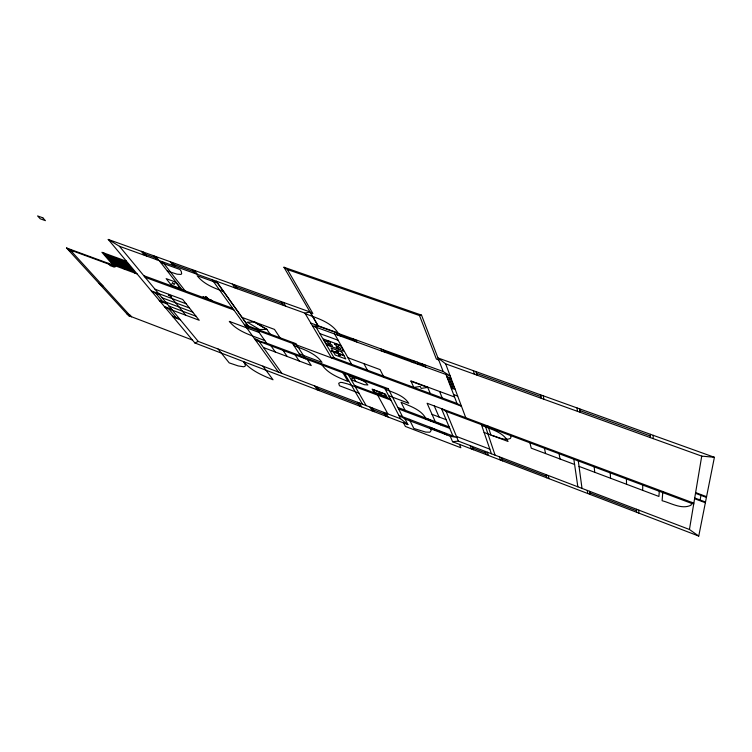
<?xml version="1.0" encoding="UTF-8"?>
<svg xmlns="http://www.w3.org/2000/svg" width="752" height="752" viewBox="0 0 752 752"><rect width="100%" height="100%" fill="white"/><g stroke="black" fill="none" stroke-linecap="round" stroke-linejoin="round"><path stroke-width="1.13" d="M636.53 512.225L636.559 509.264M638.824 513.099L638.871 510.147M642.65 490.332L642.781 485.106M650.283 437.579L650.414 434.308M653.103 438.595L653.262 435.333M659.288 491.291L658.921 496.452L579.04 466.39M662.832 491.526L662.108 500.71C671.169 503.107 681.838 509.79 691.013 505.194L691.943 502.421M698.74 536.063L689.443 529.483L701.729 456.116L445.663 363.846L437.955 357.952L714.4 457.301L698.74 536.063L452.582 441.725L450.251 436.245L405.027 418.977L398.804 415.301L456.831 437.438L450.251 436.245M700.103 499.995L700.949 495.38M207.364 297.689L208.257 299.305M125.189 268.389L124.832 269.216L122.106 267.251M171.324 285.149L172.584 282.564L174.154 284.547L175.545 282.066L166.154 278.635L171.324 285.149L180.63 288.571L175.545 282.066M207.373 297.679C205.54 296.373 204.196 295.32 207.533 299.033M380.7 393.766C376.602 392.911 381.273 392.196 381.593 395.383L379.939 394.762L379.111 393.221L380.775 393.851M108.25 239.446L119.436 246.28L304.908 313.123L310.05 311.977L108.25 239.446L194.89 342.968L198.227 341.417L400.619 418.798L407.885 424.598L405.027 418.977M287.386 269.526L312.851 313.499L310.379 312.606L318.34 326.199L283.946 267.233L287.386 269.526L419.513 315.558L421.524 315.126L443.163 371.507L450.194 376L312.512 325.945L318.34 326.199L443.163 371.507M427.709 387.43L421.148 388.408L420.274 386.453L413.835 387.421L410.836 380.86L454.537 397M452.582 441.725L458.335 441.104L689.443 529.483M245.34 325.917L461.455 406.193L456.99 403.439L334.057 357.783L331.472 357.914L304.908 313.123M304.682 357.397L301.543 357.303L292.528 343.448L295.79 343.617L304.682 357.397L388.192 388.671L402.583 416.749M305.594 358.817L300.621 355.884L266.593 343.138L255.436 340.017L384.911 388.549L388.192 388.671M701.729 456.116L714.4 457.301M451.36 388.643L455.045 388.991L450.476 386.312L454.17 386.65L449.574 383.952L453.287 384.281L448.671 381.565L452.394 381.894L447.75 379.158L451.491 379.469L446.829 376.724L451.04 378.256M379.91 393.587L379.224 393.023L379.713 393.512M283.946 267.233L421.524 315.126M492.203 435.511C497.956 437.025 504.404 440.879 510.335 438.51L510.946 437.335L510.439 434.459M144.986 254.073L155.42 257.833M173.768 264.431L193.819 271.651M235.893 286.794L282.32 303.498M476.411 373.349L540.923 396.567M579.98 410.63L650.348 435.953M438.717 359.935L436.395 359.099L419.513 315.558M305.246 313.697C316.959 318.152 330.842 321.875 338.099 332.986L310.82 323.087M160.693 262.533L179.982 269.498L181.251 271.406L181.674 273.86L180.837 274.414L177.105 274.198L167.339 271.03M217.582 283.09L197.174 275.721C203.632 284.087 213.916 288.063 223.56 291.485M339.716 334.903L353.966 340.083M383.934 350.958L410.714 360.687M417.604 363.197L422.925 365.124M126.496 261.245L101.934 252.296L112.941 265.024L115.564 266.659L103.738 252.954M319.844 333.597L338.165 340.28M106.323 255.953L127.361 263.632M107.724 257.579L128.714 265.249M109.115 259.186L130.058 266.857M110.497 260.794L131.403 268.445M111.879 262.392L132.728 270.034M206.706 297.942L207.439 298.215M206.903 298.206L203.002 296.767L203.632 297.604M207.637 298.469L212.196 300.753M113.242 263.971L134.053 271.613M143.773 275.674L232.706 308.329M192.465 340.064L128.46 315.567L66.552 247.981L112.941 265.024M114.605 265.55L137.08 273.897M145.145 277.338L233.872 309.956M66.552 247.981L70.162 249.965L115.564 266.659L104.913 254.326L126.007 262.016L135.369 273.183M68.752 250.378L72.822 251.882L70.632 249.476M453.616 394.565L457.677 396.069M242.059 317.429L274.471 329.395L280.064 337.78M347.95 357.736L380.061 369.599L383.37 376.103M411.043 381.302L427.719 387.468M339.237 354.841L338.25 354.765L340.365 355.668L338.71 354.953L339.622 355.188M154.997 289.219L182.717 299.484L199.224 320.267L172.358 310.191M244.315 324.507L295.79 343.617M695.619 492.598L706.579 496.658M151.312 290.892L186.111 303.77M695.497 493.35L706.429 497.41M152.13 291.87L159.443 294.596M259.158 332.497L229.304 321.395C238.046 332.224 252.522 335.627 264.826 340.6M293.938 345.619C304.015 349.53 315.445 353.205 322.016 362.379L299.324 353.891M162.094 297.792L189.466 307.991M694.716 497.984L705.508 502.007M694.594 498.717L705.367 502.74M165.562 301.984L192.766 312.146M159.208 300.339L166.436 303.037M160.007 301.289L167.217 303.977M168.984 306.12L196.018 316.235M254.402 338.569L258.077 339.951L281.906 373.415M693.852 503.135L427.098 403.251L435.286 421.665M452.92 435.953L441.48 408.637L446.133 411.41L693.682 504.178M348.749 375.37C354.634 378.735 363.93 378.933 367.897 384.968L364.382 384.704L351.363 379.873M481.656 425.312C490.877 429.354 502.947 431.93 508.051 441.471L484.109 432.456M164.387 306.515L171.541 309.194M385.297 389.282C393.587 392.713 403.617 395.317 408.759 403.288L388.634 395.702M165.158 307.446L172.302 310.125M99.132 283.589L101.793 284.594M100.505 285.083L103.156 286.089M574.594 464.482L531.232 448.164L529.934 442.815M263.51 347.574L311.253 365.538L307.361 359.484M172.49 316.197L179.54 318.857M432.043 414.371L446.096 419.672M173.242 317.1L180.283 319.75M354.465 385.4L390.297 398.927M390.918 400.12L347.725 383.952L342.245 382.505L340.44 382.383L338.71 383.285L339.443 385.729L358.939 393.127M397.827 407.462L449.151 426.92M430.473 420.443L440.437 424.222M398.579 408.938L449.743 428.358M456.445 436.433L489.843 449.16M434.487 429.571L444.338 433.331M127.003 313.979L130.134 315.173L131.591 316.771L128.46 315.567M317.927 388.662L358.582 404.219M373.077 409.765L385.024 414.343M472.867 448.089L485.745 453.014M502.045 459.256L546.45 476.26M589.747 492.833L636.549 510.749M194.89 342.968L407.885 424.598M254.355 321.969L266.894 329.423L270.147 334.095M70.162 249.965L130.923 316.507M243.498 361.599C251.046 370.689 262.345 375.427 273.023 379.769L262.965 366.168M108.1 263.247L110.168 265.625L114.351 267.167L112.302 264.789M115.423 258.152L124.954 269.357M124.663 260.577L135.275 273.239M155.777 293.233L162.817 301.684M168.73 308.781L176.006 317.523M119.436 246.28L198.227 341.417M168.786 294.333L185.725 315.21M218.08 349.013L229.2 362.878L238.215 365.933L243.629 366.769L244.983 366.337L245.415 365.34L243.939 362.173M141.32 251.337L144.506 255.313M143.388 252.08L146.565 256.056M153.859 255.84L156.971 259.807M159.189 260.606L181.928 289.68M155.946 256.592L159.048 260.559M162.526 261.809L185.124 290.855M170.14 261.696L173.167 265.644M172.255 262.457L175.272 266.405M203.867 297.087L204.497 297.924M210.654 299.578L211.303 300.424M192.362 269.677L195.266 273.606M194.514 270.457L197.4 274.377M212.167 279.706L278.437 372.09M249.1 327.317L216.2 281.154L248.075 325.907M256.808 329.15L266.612 343.147M271.03 345.873L275.307 352.011M232.349 284.049L235.028 287.941M234.558 284.848L237.218 288.73M283.043 350.376L287.198 356.486M295.16 354.916L299.174 360.998M314.721 385.964L317.325 389.893M316.63 386.688L319.215 390.617M281.126 301.58L283.504 305.406M283.401 302.398L285.769 306.224M321.189 363.583C326.913 373.227 338.165 377.419 348.035 381.471L342.122 371.422M357.435 402.282L359.719 406.136M359.381 403.034L361.656 406.879M316.103 327.252L334.076 357.82M344.472 373.387L362.52 404.228M348.355 374.844L366.177 405.629M353.299 377.072L355.865 381.565M370.012 407.095L372.202 410.921M371.986 407.847L374.158 411.673M334.612 333.982L351.635 364.325M336.783 332.892L338.08 335.242M339.067 333.728L340.365 336.069M374.148 392.817L372.108 389.094L385.456 394.123L387.402 397.817M383.971 412.434L386.058 416.232M385.964 413.196L388.023 416.984M377.664 395.11L387.844 413.901M363.921 363.639L367.427 370.181M353.355 338.908L354.587 341.239M355.668 339.754L356.89 342.075M384.911 388.549L400.619 418.798M403.561 422.944L405.375 426.44L460.844 447.75L459.444 444.357M383.821 376.282L384.488 377.607M409.257 419.287L413.797 428.367L414.982 428.828L425.66 432.08L429.909 432.203L431.197 430.417L429.975 427.192M405.742 411.654L401.023 402.226C410.216 406.268 421.825 409.69 426.412 419.503M381.02 348.956L382.138 351.259M383.379 349.812L384.488 352.115M408.402 385.409L409.013 386.716M428.038 418.92L428.696 420.368M432.062 427.991L432.785 429.58M430.144 419.719L430.802 421.167M434.12 428.781L434.844 430.36M410.207 359.55L411.212 361.825M412.604 360.415L413.6 362.699M440.127 423.498L440.747 424.936M443.99 432.541L444.676 434.12M434.271 405.939L439.055 417.022M442.242 424.307L442.862 425.745M446.068 433.331L446.754 434.91M414.709 361.176L415.687 363.451M417.116 362.05L418.084 364.325M427.531 387.017L430.323 393.54M422.445 363.987L423.395 366.262M424.861 364.87L425.801 367.136M446.133 411.41L458.372 441.114M439.6 391.482L442.232 397.949M470.132 445.616L471.419 448.944M472.228 446.415L473.497 449.743M445.974 374.458L456.99 403.439M445.663 363.846L465.751 417.727M485.153 451.36L486.328 454.659M487.268 452.168L488.424 455.458M481.421 424.636L491.413 453.757M485.341 426.102L495.089 455.167M487.954 426.036L490.915 435.032M499.394 456.812L500.456 460.074M501.518 457.62L502.571 460.882M473.281 370.642L474.427 374.205M475.837 371.563L476.975 375.126M546.102 474.672L546.798 477.83M548.293 475.508L548.979 478.667M544.439 448.248L545.567 453.559M540.585 394.838L541.261 398.297M543.254 395.796L543.912 399.246M559.074 453.738L560.024 458.993M573.842 459.265L577.846 486.807M578.297 460.938L582.01 488.396M587.331 490.436L587.697 493.509M577.057 407.941L577.47 411.344M589.568 491.291L589.925 494.365M579.783 408.919L580.177 412.322M594.202 466.898L594.719 472.294M610.239 472.914L610.549 478.253M626.435 478.977L626.529 484.26M326.152 340.835C330.617 346.315 333.324 341.07 326.152 340.835M327.891 343.814C332.337 349.257 335.025 344.078 327.891 343.814M334.527 343.899C338.983 349.398 341.756 344.153 334.527 343.899M336.229 346.879C340.656 352.321 343.41 347.151 336.229 346.879M168.89 294.464L168.42 295.207L171.503 296.344L168.89 294.464M337.855 351.88L336.642 351.363L337.855 351.88M336.341 351.043L338.306 352.077L336.341 351.043M254.467 322.035L247.258 322.185L259.581 329.498L266.894 329.423L254.467 322.035M204.253 297.519L204.253 297.519M42.808 217.807L37.6 215.937L40.213 218.785L45.402 220.656L42.808 217.807M340.336 345.215L323.51 339.049L326.979 344.961L343.636 351.09L340.336 345.215M341.822 351.927L331.049 347.96L333.023 351.344L343.73 355.301L341.822 351.927M335.317 352.058L331.265 350.564L331.717 351.325L335.749 352.81L335.317 352.058M343.955 355.668L333.258 351.71L335.204 355.057L345.845 358.986L343.955 355.668M352.5 378.265L351.739 377.983L352.904 378.98L352.5 378.265M384.516 394.029L373.396 389.837L374.665 392.168L385.738 396.342L384.516 394.029"/></g></svg>
